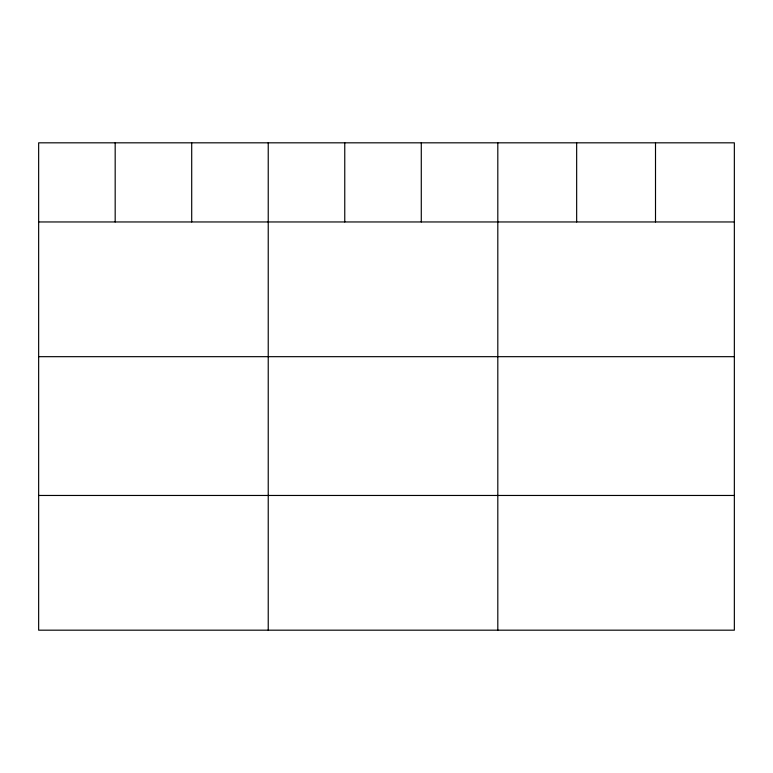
<?xml version="1.0" encoding="UTF-8"?>
<svg xmlns="http://www.w3.org/2000/svg" width="773" height="773" viewBox="0 0 773 773"><rect width="100%" height="100%" fill="white"/><g stroke="black" fill="none" stroke-linecap="round" stroke-linejoin="round"><path stroke-width="1.16" d="M734.35 221.957L734.35 630.179L38.65 630.179L38.65 142.821L734.35 142.821L734.35 221.957L38.65 221.957M38.65 356.672L734.35 356.672M38.65 495.464L734.35 495.464M655.504 142.821L655.504 221.957M576.658 142.821L576.658 221.957M497.812 142.821L497.812 630.179M421.285 142.821L421.285 221.957M344.758 142.821L344.758 221.957M268.231 142.821L268.231 630.179M191.704 142.821L191.704 221.957M115.177 142.821L115.177 221.957"/></g></svg>
